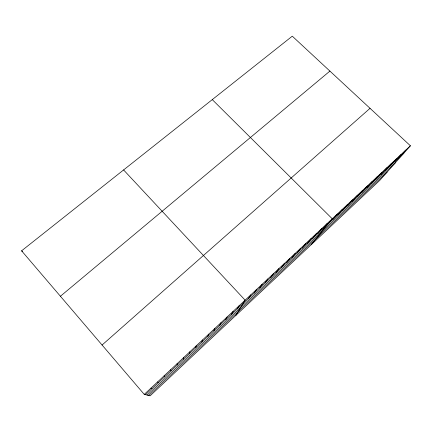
<?xml version="1.0" encoding="UTF-8"?>
<svg xmlns="http://www.w3.org/2000/svg" width="432" height="432" viewBox="0 0 432 432"><rect width="100%" height="100%" fill="white"/><g stroke="black" fill="none" stroke-linecap="round" stroke-linejoin="round"><path stroke-width="0.65" d="M183.481 359.213L183.524 357.696M189.643 353.452L189.896 351.745M195.761 347.733L196.22 345.838M201.83 342.052L202.495 339.979M207.862 336.42L208.721 334.157M213.845 330.826L214.904 328.385M219.785 325.269L221.038 322.655M225.682 319.756L227.124 316.969M231.536 314.28L233.167 311.326M237.352 308.848L239.166 305.721M235.883 315.36L245.122 300.159L123.595 169.938M248.686 298.253L250.857 294.802M254.205 293.085L256.554 289.478M259.691 287.955L262.213 284.197M265.14 282.863L267.829 278.953M270.551 277.803L273.402 273.742M275.929 272.781L278.942 268.569M281.264 267.786L284.44 263.434M286.567 262.829L289.899 258.336M291.832 257.909L295.321 253.271M297.065 253.017L300.704 248.243M302.26 248.157L306.05 243.248M307.422 243.335L311.364 238.286M312.547 238.54L316.64 233.361M317.639 233.777L321.878 228.469M322.699 229.046L327.078 223.609M311.24 244.663L332.246 218.781L212.274 99.625M332.721 219.683L337.376 213.986M337.678 215.044L342.473 209.223M342.608 210.438L347.539 204.493M347.506 205.859L352.566 199.795M352.366 201.312L357.566 195.129M357.199 196.792L362.529 190.496M362.005 192.299L367.459 185.89M366.773 187.839L372.357 181.316M371.515 183.406L377.222 176.769M376.223 179.005L382.055 172.255M380.905 174.631L386.856 167.773M385.56 170.278L391.624 163.318M390.177 165.958L396.365 158.89M394.772 161.665L401.074 154.489M399.335 157.399L405.751 150.12M410.4 145.778L379.879 180.274L150.115 395.825L144.245 394.384L21.6 250.814L292.286 36.175L410.4 145.778L144.245 394.384M148.732 395.485L387.202 171.995M145.525 394.697L403.871 153.155M147.177 395.107L395.334 162.805M102.076 345.022L370.04 108.324M60.41 296.249L329.908 71.086M150.919 388.152L151.972 388.67M157.54 381.964L158.366 382.693M21.6 250.814L22.529 251.699M164.111 375.829L164.716 376.758M170.635 369.738L171.018 370.867M177.104 363.69L177.271 365.018"/></g></svg>
